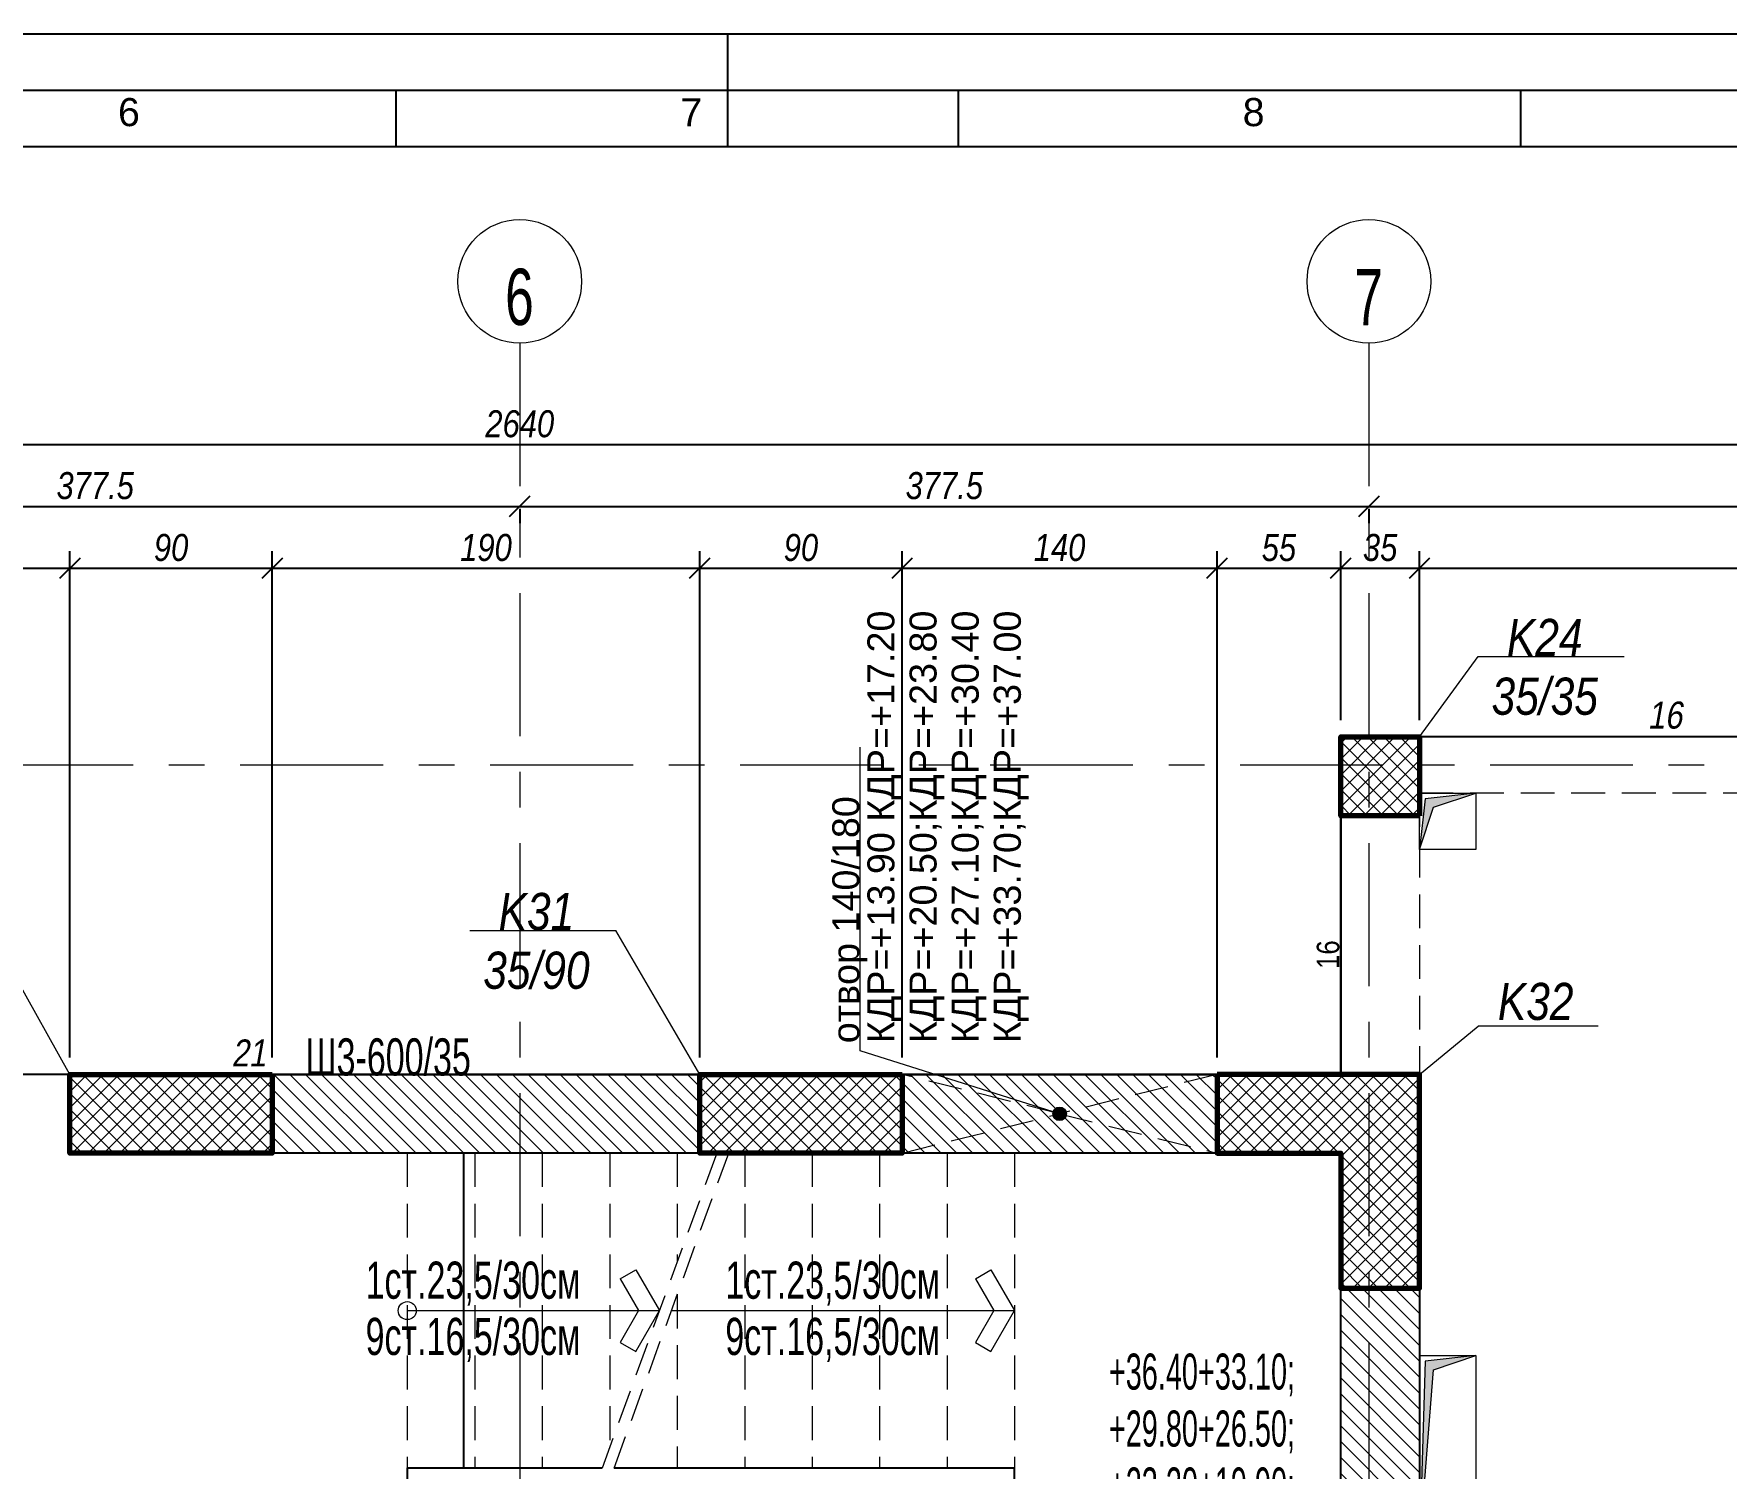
# Model space of a CAD drawing. Header units: millimetres. Extents: x 15565 to 20040, y -491 to 2778.
# Drawn here: x 17007 to 17759, y 1841 to 2479 of the extents above; entities that cross this region are included whole.
import ezdxf

# ---------------------------------------------------------------- set-up
doc = ezdxf.new("R2010")
doc.units = ezdxf.units.MM
doc.header["$PDMODE"] = 35
doc.linetypes.add('Grid Line', pattern=[111.125, 63.5, -15.875, 15.875, -15.875])
doc.linetypes.add('Hidden 3mm', pattern=[22.5, 15, -7.5])
doc.layers.get('Defpoints').update_dxf_attribs({"color": 6})
for name, color, linetype, lineweight in [('A-ANNO-DIMS', 41, 'Continuous', 9), ('A-DETL-GENF', 92, 'Continuous', 18), ('A-DETL-HDLN', 90, 'Hidden 3mm', 18), ('A-FLOR', 132, 'Continuous', 25), ('A-FLOR-HDLN', 132, 'Hidden 3mm', 18), ('A-FLOR-IDEN', 11, 'Continuous', 9), ('A-WALL-IDEN', 52, 'Continuous', 9), ('A-WALL-PATT', 7, 'Continuous', 50), ('C- оси', 1, 'Continuous', 9), ('G-ANNO-TEXT', 231, 'Continuous', 9), ('S-BEAM-HDLN', 132, 'Hidden 3mm', 18), ('S-BEAM-IDEN', 2, 'Continuous', 9), ('S-COLS', 126, 'Continuous', 70), ('S-COLS-IDEN', 50, 'Continuous', 9), ('S-COLS_H', 7, 'Continuous', 70), ('S-GRID-оси', 1, 'Continuous', 9), ('греди', 4, 'Continuous', 25), ('гредиOther', 4, 'Continuous', 25), ('стени', 3, 'Continuous', 25)]:
    doc.layers.add(name, color=color, linetype=linetype, lineweight=lineweight)
for name, color, linetype in [('Com_Label', 9, 'Continuous'), ('GA_X', 41, 'Continuous'), ('GA_Y', 41, 'Continuous'), ('ramka_1', 136, 'Continuous')]:
    doc.layers.add(name, color=color, linetype=linetype)
doc.styles.add('Arial', font='arial.ttf')
doc.styles.add('Arial Narrow', font='ARIALN.TTF', dxfattribs={"width": 0.8, "height": 25})
doc.styles.add('Arial Narrow_2', font='ARIALN.TTF', dxfattribs={"width": 0.8, "height": 16.5})
doc.styles.add('Arial Narrow_4', font='ARIALN.TTF', dxfattribs={"width": 0.7, "height": 16})
doc.styles.add('Arial Narrow_I', font='ARIALNI.TTF', dxfattribs={"height": 12})
doc.styles.add('Arial Narrow_I_1', font='ARIALNI.TTF', dxfattribs={"height": 16.5})
doc.styles.add('arn', font='ARIALN.TTF')
doc.styles.add('text', font='ARIALN.TTF', dxfattribs={"oblique": 10})
doc.dimstyles.new('arm', dxfattribs={"dimtxt": 10, "dimasz": 7, "dimexe": 5, "dimexo": 5, "dimgap": 3, "dimtad": 1, "dimdec": 1, "dimrnd": 0.5, "dimzin": 9, "dimtxsty": 'arn', "dimblk": 'OBLIQUE', "dimcen": -2.5, "dimdle": 5, "dimse1": 1, "dimse2": 1, "dimsd1": 1, "dimsd2": 1, "dimclrd": 256, "dimclre": 256, "dimclrt": 21, "dimadec": 0, "dimazin": 0, "dimtfac": 1, "dimtdec": 1, "dimtix": 1, "dimtmove": 2, "dimatfit": 3, "dimldrblk": 'DOT', "dimfxl": 1, "dimlwd": -1, "dimlwe": -1, "dimarcsym": 0})
doc.dimstyles.new('S&P', dxfattribs={"dimtxt": 12, "dimasz": 7, "dimexe": 5, "dimexo": 5, "dimgap": 3, "dimtad": 1, "dimdec": 1, "dimrnd": 0.5, "dimzin": 9, "dimtxsty": 'text', "dimblk": 'OBLIQUE', "dimcen": -2.5, "dimdle": 5, "dimclrd": 256, "dimclre": 256, "dimclrt": 21, "dimadec": 0, "dimazin": 0, "dimtfac": 1, "dimtdec": 1, "dimtix": 1, "dimtmove": 2, "dimatfit": 3, "dimldrblk": 'DOT', "dimfxl": 1, "dimlwd": -1, "dimlwe": -1, "dimarcsym": 0})
doc.dimstyles.new('Външни_дименсии_0_5_3', dxfattribs={"dimscale": 30.48, "dimtxt": 12.281172, "dimasz": 0.295276, "dimexe": 0.246063, "dimexo": 0.246063, "dimgap": 0.098425, "dimtad": 1, "dimdec": 1, "dimrnd": 0.5, "dimdsep": 46, "dimtxsty": 'Arial Narrow_I', "dimblk1": 'OBLIQUE', "dimblk2": 'OBLIQUE', "dimsah": 1, "dimcen": 0.09, "dimdle": 0.246063, "dimazin": 0, "dimtfac": 1, "dimtdec": 4, "dimtix": 1, "dimtmove": 0, "dimatfit": 3, "dimfxl": 1, "dimtvp": 1, "dimtolj": 1, "dimtzin": 0, "dimarcsym": 0})
pattern_1 = [(45, (-14351.6817, 4115.3176), (-3.5355339, 3.5355339), []), (135, (-14351.6817, 4115.3176), (-3.5355339, -3.5355339), [])]
pattern_2 = [(135, (-14351.6817, 4115.3176), (-3.5355339, -3.5355339), [])]

# ---------------------------------------------------------------- blocks, each defined once
blk = doc.blocks.new('*D33')
at = {"layer": 'Defpoints', "color": 0, "transparency": 16777216}
for p in [(17590.46, 2077.4), (17590.46, 2077.4), (17590.46, 2061.4)]:
    blk.add_point(p, dxfattribs=at)
at = {"layer": 'GA_X', "color": 21, "transparency": 16777216, "insert": (17582.36, 2069.4), "char_height": 10, "attachment_point": 5, "rotation": 90, "style": 'arn'}
blk.add_mtext('16', dxfattribs=at)
blk = doc.blocks.new('_Dot')
at = {"color": 0, "linetype": 'ByBlock', "lineweight": -2}
blk.add_line((-0.5, 0), (-1, 0), dxfattribs=at)
at = {"color": 0, "linetype": 'ByBlock', "const_width": 0.5}
blk.add_lwpolyline([(-0.25, 0, 1), (0.25, 0, 1)], format="xyb", close=True, dxfattribs=at)
blk = doc.blocks.new('_Oblique')
at = {"color": 0, "linetype": 'ByBlock', "lineweight": -2}
blk.add_line((-0.5, -0.5), (0.5, 0.5), dxfattribs=at)
blk = doc.blocks.new('*D194')
at = {"layer": 'Defpoints', "color": 0, "transparency": 16777216}
for p in [(17724.02, 2163.66), (17740.02, 2163.66), (17740.02, 2163.66)]:
    blk.add_point(p, dxfattribs=at)
at = {"layer": 'GA_Y', "color": 21, "transparency": 16777216, "insert": (17732.02, 2175.79), "char_height": 12, "attachment_point": 5, "style": 'text'}
blk.add_mtext('16', dxfattribs=at)
blk = doc.blocks.new('_None')
blk = doc.blocks.new('*D196')
at = {"layer": 'Defpoints', "color": 0, "transparency": 16777216}
for p in [(17091.96, 2013.66), (17112.96, 2013.66), (17112.96, 2013.66)]:
    blk.add_point(p, dxfattribs=at)
at = {"layer": 'GA_Y', "color": 21, "transparency": 16777216, "insert": (17102.46, 2025.69), "char_height": 12, "attachment_point": 5, "style": 'text'}
blk.add_mtext('21', dxfattribs=at)
blk = doc.blocks.new('Grid - M_Grid Head - Extreme-2650093-КОФРАЖЕН ПЛАН НА КОТА _14_88 - L5')
at = {"layer": 'S-GRID-оси'}
blk.add_circle((0, 0), 0.55, dxfattribs=at)
blk = doc.blocks.new('Таг колона - Таг колона-2887543-КОФРАЖЕН ПЛАН НА КОТА _14_88 - L5')
at = {"layer": 'S-COLS-IDEN'}
blk.add_line((-0.613, 0), (0.687, 0), dxfattribs=at)
blk = doc.blocks.new('Таг НК_колона - Таг НК_колона-2895541-КОФРАЖЕН ПЛАН НА КОТА _14_88 - L5')
at = {"layer": 'S-COLS-IDEN'}
blk.add_line((-0.443, 0.479), (0.626, 0.479), dxfattribs=at)
blk = doc.blocks.new('Отвор стени греди правоъгълен - Отвор стени греди правоъгълен-4010163-КОФРАЖЕН ПЛАН НА КОТА _14_88 - L5')
at = {"layer": 'S-BEAM-HDLN', "color": 142}
for p, q in [((-17.5, 69.98), (0, 0)), ((0, 0), (17.5, 69.98)), ((0, 0), (-17.5, -69.98)), ((17.5, -69.98), (0, 0))]:
    blk.add_line(p, q, dxfattribs=at)
blk = doc.blocks.new('Таг отвори_com - С кота долен ръб-4056536-КОФРАЖЕН ПЛАН НА КОТА _14_88 - L5')
at = {"layer": 'S-BEAM-IDEN'}
blk.add_line((-1.891, 0), (0.809, 0), dxfattribs=at)
blk = doc.blocks.new('*D339')
at = {"layer": 'A-ANNO-DIMS', "color": 0, "lineweight": -2, "transparency": 16777216}
for p, q in [((16857.96, 2173.66), (16857.96, 2248.66)), ((17022.96, 2023.66), (17022.96, 2248.66)), ((16850.46, 2241.16), (17030.46, 2241.16))]:
    blk.add_line(p, q, dxfattribs=at)
at = {"layer": 'Defpoints', "color": 0, "transparency": 16777216}
for p in [(17022.96, 2241.16), (16857.96, 2166.16), (17022.96, 2016.16)]:
    blk.add_point(p, dxfattribs=at)
at = {"layer": 'A-ANNO-DIMS', "color": 0, "lineweight": -2, "transparency": 16777216, "xscale": 9, "yscale": 9, "zscale": 9, "rotation": 180}
blk.add_blockref('_Oblique', (16857.96, 2241.16), dxfattribs=at)
at = {"layer": 'A-ANNO-DIMS', "color": 0, "lineweight": -2, "transparency": 16777216, "xscale": 9, "yscale": 9, "zscale": 9}
blk.add_blockref('_Oblique', (17022.96, 2241.16), dxfattribs=at)
at = {"layer": 'A-ANNO-DIMS', "color": 0, "transparency": 16777216, "insert": (16940.46, 2250.29), "char_height": 12, "width": 27.3695, "attachment_point": 5, "style": 'Arial Narrow_I'}
blk.add_mtext('\\A1;165', dxfattribs=at)
blk = doc.blocks.new('*D340')
at = {"layer": 'A-ANNO-DIMS', "color": 0, "lineweight": -2, "transparency": 16777216}
for p, q in [((17022.96, 2023.66), (17022.96, 2248.66)), ((17112.96, 2023.66), (17112.96, 2248.66)), ((17015.46, 2241.16), (17120.46, 2241.16))]:
    blk.add_line(p, q, dxfattribs=at)
at = {"layer": 'Defpoints', "color": 0, "transparency": 16777216}
for p in [(17112.96, 2241.16), (17022.96, 2016.16), (17112.96, 2016.16)]:
    blk.add_point(p, dxfattribs=at)
at = {"layer": 'A-ANNO-DIMS', "color": 0, "lineweight": -2, "transparency": 16777216, "xscale": 9, "yscale": 9, "zscale": 9, "rotation": 180}
blk.add_blockref('_Oblique', (17022.96, 2241.16), dxfattribs=at)
at = {"layer": 'A-ANNO-DIMS', "color": 0, "lineweight": -2, "transparency": 16777216, "xscale": 9, "yscale": 9, "zscale": 9}
blk.add_blockref('_Oblique', (17112.96, 2241.16), dxfattribs=at)
at = {"layer": 'A-ANNO-DIMS', "color": 0, "transparency": 16777216, "insert": (17067.96, 2250.29), "char_height": 12, "width": 18.2463, "attachment_point": 5, "style": 'Arial Narrow_I'}
blk.add_mtext('\\A1;90', dxfattribs=at)
blk = doc.blocks.new('*D341')
at = {"layer": 'A-ANNO-DIMS', "color": 0, "lineweight": -2, "transparency": 16777216}
for p, q in [((17112.96, 2023.66), (17112.96, 2248.66)), ((17302.96, 2023.66), (17302.96, 2248.66)), ((17105.46, 2241.16), (17310.46, 2241.16))]:
    blk.add_line(p, q, dxfattribs=at)
at = {"layer": 'Defpoints', "color": 0, "transparency": 16777216}
for p in [(17302.96, 2241.16), (17112.96, 2016.16), (17302.96, 2016.16)]:
    blk.add_point(p, dxfattribs=at)
at = {"layer": 'A-ANNO-DIMS', "color": 0, "lineweight": -2, "transparency": 16777216, "xscale": 9, "yscale": 9, "zscale": 9, "rotation": 180}
blk.add_blockref('_Oblique', (17112.96, 2241.16), dxfattribs=at)
at = {"layer": 'A-ANNO-DIMS', "color": 0, "lineweight": -2, "transparency": 16777216, "xscale": 9, "yscale": 9, "zscale": 9}
blk.add_blockref('_Oblique', (17302.96, 2241.16), dxfattribs=at)
at = {"layer": 'A-ANNO-DIMS', "color": 0, "transparency": 16777216, "insert": (17207.96, 2250.29), "char_height": 12, "width": 27.3695, "attachment_point": 5, "style": 'Arial Narrow_I'}
blk.add_mtext('\\A1;190', dxfattribs=at)
blk = doc.blocks.new('*D342')
at = {"layer": 'A-ANNO-DIMS', "color": 0, "lineweight": -2, "transparency": 16777216}
for p, q in [((17302.96, 2023.66), (17302.96, 2248.66)), ((17392.96, 2023.66), (17392.96, 2248.66)), ((17295.46, 2241.16), (17400.46, 2241.16))]:
    blk.add_line(p, q, dxfattribs=at)
at = {"layer": 'Defpoints', "color": 0, "transparency": 16777216}
for p in [(17392.96, 2241.16), (17302.96, 2016.16), (17392.96, 2016.16)]:
    blk.add_point(p, dxfattribs=at)
at = {"layer": 'A-ANNO-DIMS', "color": 0, "lineweight": -2, "transparency": 16777216, "xscale": 9, "yscale": 9, "zscale": 9, "rotation": 180}
blk.add_blockref('_Oblique', (17302.96, 2241.16), dxfattribs=at)
at = {"layer": 'A-ANNO-DIMS', "color": 0, "lineweight": -2, "transparency": 16777216, "xscale": 9, "yscale": 9, "zscale": 9}
blk.add_blockref('_Oblique', (17392.96, 2241.16), dxfattribs=at)
at = {"layer": 'A-ANNO-DIMS', "color": 0, "transparency": 16777216, "insert": (17347.96, 2250.29), "char_height": 12, "width": 18.2463, "attachment_point": 5, "style": 'Arial Narrow_I'}
blk.add_mtext('\\A1;90', dxfattribs=at)
blk = doc.blocks.new('*D343')
at = {"layer": 'A-ANNO-DIMS', "color": 0, "lineweight": -2, "transparency": 16777216}
for p, q in [((17392.96, 2023.66), (17392.96, 2248.66)), ((17532.96, 2023.66), (17532.96, 2248.66)), ((17385.46, 2241.16), (17540.46, 2241.16))]:
    blk.add_line(p, q, dxfattribs=at)
at = {"layer": 'Defpoints', "color": 0, "transparency": 16777216}
for p in [(17532.96, 2241.16), (17392.96, 2016.16), (17532.96, 2016.16)]:
    blk.add_point(p, dxfattribs=at)
at = {"layer": 'A-ANNO-DIMS', "color": 0, "lineweight": -2, "transparency": 16777216, "xscale": 9, "yscale": 9, "zscale": 9, "rotation": 180}
blk.add_blockref('_Oblique', (17392.96, 2241.16), dxfattribs=at)
at = {"layer": 'A-ANNO-DIMS', "color": 0, "lineweight": -2, "transparency": 16777216, "xscale": 9, "yscale": 9, "zscale": 9}
blk.add_blockref('_Oblique', (17532.96, 2241.16), dxfattribs=at)
at = {"layer": 'A-ANNO-DIMS', "color": 0, "transparency": 16777216, "insert": (17462.96, 2250.29), "char_height": 12, "width": 27.3695, "attachment_point": 5, "style": 'Arial Narrow_I'}
blk.add_mtext('\\A1;140', dxfattribs=at)
blk = doc.blocks.new('*D344')
at = {"layer": 'A-ANNO-DIMS', "color": 0, "lineweight": -2, "transparency": 16777216}
for p, q in [((17532.96, 2023.66), (17532.96, 2248.66)), ((17587.96, 2173.66), (17587.96, 2248.66)), ((17525.46, 2241.16), (17595.46, 2241.16))]:
    blk.add_line(p, q, dxfattribs=at)
at = {"layer": 'Defpoints', "color": 0, "transparency": 16777216}
for p in [(17587.96, 2241.16), (17587.96, 2166.16), (17532.96, 2016.16)]:
    blk.add_point(p, dxfattribs=at)
at = {"layer": 'A-ANNO-DIMS', "color": 0, "lineweight": -2, "transparency": 16777216, "xscale": 9, "yscale": 9, "zscale": 9, "rotation": 180}
blk.add_blockref('_Oblique', (17532.96, 2241.16), dxfattribs=at)
at = {"layer": 'A-ANNO-DIMS', "color": 0, "lineweight": -2, "transparency": 16777216, "xscale": 9, "yscale": 9, "zscale": 9}
blk.add_blockref('_Oblique', (17587.96, 2241.16), dxfattribs=at)
at = {"layer": 'A-ANNO-DIMS', "color": 0, "transparency": 16777216, "insert": (17560.46, 2250.27), "char_height": 12, "width": 18.2463, "attachment_point": 5, "style": 'Arial Narrow_I'}
blk.add_mtext('\\A1;55', dxfattribs=at)
blk = doc.blocks.new('*D345')
at = {"layer": 'A-ANNO-DIMS', "color": 0, "lineweight": -2, "transparency": 16777216}
for p, q in [((17587.96, 2173.66), (17587.96, 2248.66)), ((17622.96, 2173.66), (17622.96, 2248.66)), ((17580.46, 2241.16), (17630.46, 2241.16))]:
    blk.add_line(p, q, dxfattribs=at)
at = {"layer": 'Defpoints', "color": 0, "transparency": 16777216}
for p in [(17622.96, 2241.16), (17587.96, 2166.16), (17622.96, 2166.16)]:
    blk.add_point(p, dxfattribs=at)
at = {"layer": 'A-ANNO-DIMS', "color": 0, "lineweight": -2, "transparency": 16777216, "xscale": 9, "yscale": 9, "zscale": 9, "rotation": 180}
blk.add_blockref('_Oblique', (17587.96, 2241.16), dxfattribs=at)
at = {"layer": 'A-ANNO-DIMS', "color": 0, "lineweight": -2, "transparency": 16777216, "xscale": 9, "yscale": 9, "zscale": 9}
blk.add_blockref('_Oblique', (17622.96, 2241.16), dxfattribs=at)
at = {"layer": 'A-ANNO-DIMS', "color": 0, "transparency": 16777216, "insert": (17605.46, 2250.29), "char_height": 12, "width": 18.2463, "attachment_point": 5, "style": 'Arial Narrow_I'}
blk.add_mtext('\\A1;35', dxfattribs=at)
blk = doc.blocks.new('*D346')
at = {"layer": 'A-ANNO-DIMS', "color": 0, "lineweight": -2, "transparency": 16777216}
for p, q in [((17622.96, 2173.66), (17622.96, 2248.66)), ((18222.96, 2173.66), (18222.96, 2248.66)), ((17615.46, 2241.16), (18230.46, 2241.16))]:
    blk.add_line(p, q, dxfattribs=at)
at = {"layer": 'Defpoints', "color": 0, "transparency": 16777216}
for p in [(18222.96, 2241.16), (17622.96, 2166.16), (18222.96, 2166.16)]:
    blk.add_point(p, dxfattribs=at)
at = {"layer": 'A-ANNO-DIMS', "color": 0, "lineweight": -2, "transparency": 16777216, "xscale": 9, "yscale": 9, "zscale": 9, "rotation": 180}
blk.add_blockref('_Oblique', (17622.96, 2241.16), dxfattribs=at)
at = {"layer": 'A-ANNO-DIMS', "color": 0, "lineweight": -2, "transparency": 16777216, "xscale": 9, "yscale": 9, "zscale": 9}
blk.add_blockref('_Oblique', (18222.96, 2241.16), dxfattribs=at)
at = {"layer": 'A-ANNO-DIMS', "color": 0, "transparency": 16777216, "insert": (17922.96, 2250.29), "char_height": 12, "width": 27.3695, "attachment_point": 5, "style": 'Arial Narrow_I'}
blk.add_mtext('\\A1;600', dxfattribs=at)
blk = doc.blocks.new('*D356')
at = {"layer": 'A-ANNO-DIMS', "color": 0, "lineweight": -2, "transparency": 16777216}
for p, q in [((16837.96, 2268.66), (17230.46, 2268.66)), ((16845.46, 2267.53), (16845.46, 2261.16)), ((17222.96, 2267.53), (17222.96, 2261.16))]:
    blk.add_line(p, q, dxfattribs=at)
at = {"layer": 'Defpoints', "color": 0, "transparency": 16777216}
for p in [(16845.46, 2275.03), (17222.96, 2275.03), (17222.96, 2268.66)]:
    blk.add_point(p, dxfattribs=at)
at = {"layer": 'A-ANNO-DIMS', "color": 0, "lineweight": -2, "transparency": 16777216, "xscale": 9, "yscale": 9, "zscale": 9, "rotation": 180}
blk.add_blockref('_Oblique', (16845.46, 2268.66), dxfattribs=at)
at = {"layer": 'A-ANNO-DIMS', "color": 0, "lineweight": -2, "transparency": 16777216, "xscale": 9, "yscale": 9, "zscale": 9}
blk.add_blockref('_Oblique', (17222.96, 2268.66), dxfattribs=at)
at = {"layer": 'A-ANNO-DIMS', "color": 0, "transparency": 16777216, "insert": (17034.21, 2277.79), "char_height": 12, "width": 41.1712, "attachment_point": 5, "style": 'Arial Narrow_I'}
blk.add_mtext('\\A1;377.5', dxfattribs=at)
blk = doc.blocks.new('*D357')
at = {"layer": 'A-ANNO-DIMS', "color": 0, "lineweight": -2, "transparency": 16777216}
for p, q in [((17215.46, 2268.66), (17607.96, 2268.66)), ((17222.96, 2267.53), (17222.96, 2261.16)), ((17600.46, 2267.53), (17600.46, 2261.16))]:
    blk.add_line(p, q, dxfattribs=at)
at = {"layer": 'Defpoints', "color": 0, "transparency": 16777216}
for p in [(17222.96, 2275.03), (17600.46, 2275.03), (17600.46, 2268.66)]:
    blk.add_point(p, dxfattribs=at)
at = {"layer": 'A-ANNO-DIMS', "color": 0, "lineweight": -2, "transparency": 16777216, "xscale": 9, "yscale": 9, "zscale": 9, "rotation": 180}
blk.add_blockref('_Oblique', (17222.96, 2268.66), dxfattribs=at)
at = {"layer": 'A-ANNO-DIMS', "color": 0, "lineweight": -2, "transparency": 16777216, "xscale": 9, "yscale": 9, "zscale": 9}
blk.add_blockref('_Oblique', (17600.46, 2268.66), dxfattribs=at)
at = {"layer": 'A-ANNO-DIMS', "color": 0, "transparency": 16777216, "insert": (17411.71, 2277.79), "char_height": 12, "width": 41.1712, "attachment_point": 5, "style": 'Arial Narrow_I'}
blk.add_mtext('\\A1;377.5', dxfattribs=at)
blk = doc.blocks.new('*D358')
at = {"layer": 'A-ANNO-DIMS', "color": 0, "lineweight": -2, "transparency": 16777216}
for p, q in [((17592.96, 2268.66), (17967.96, 2268.66)), ((17600.46, 2267.53), (17600.46, 2261.16)), ((17960.46, 2267.53), (17960.46, 2261.16))]:
    blk.add_line(p, q, dxfattribs=at)
at = {"layer": 'Defpoints', "color": 0, "transparency": 16777216}
for p in [(17600.46, 2275.03), (17960.46, 2275.03), (17960.46, 2268.66)]:
    blk.add_point(p, dxfattribs=at)
at = {"layer": 'A-ANNO-DIMS', "color": 0, "lineweight": -2, "transparency": 16777216, "xscale": 9, "yscale": 9, "zscale": 9, "rotation": 180}
blk.add_blockref('_Oblique', (17600.46, 2268.66), dxfattribs=at)
at = {"layer": 'A-ANNO-DIMS', "color": 0, "lineweight": -2, "transparency": 16777216, "xscale": 9, "yscale": 9, "zscale": 9}
blk.add_blockref('_Oblique', (17960.46, 2268.66), dxfattribs=at)
at = {"layer": 'A-ANNO-DIMS', "color": 0, "transparency": 16777216, "insert": (17780.46, 2277.79), "char_height": 12, "width": 27.3695, "attachment_point": 5, "style": 'Arial Narrow_I'}
blk.add_mtext('\\A1;360', dxfattribs=at)
blk = doc.blocks.new('*D363')
at = {"layer": 'A-ANNO-DIMS', "color": 0, "lineweight": -2, "transparency": 16777216}
for p, q in [((15902.96, 1813.66), (15902.96, 2303.66)), ((18542.96, 1813.66), (18542.96, 2303.66)), ((15895.46, 2296.16), (18550.46, 2296.16))]:
    blk.add_line(p, q, dxfattribs=at)
at = {"layer": 'Defpoints', "color": 0, "transparency": 16777216}
for p in [(18542.96, 2296.16), (15902.96, 1806.16), (18542.96, 1806.16)]:
    blk.add_point(p, dxfattribs=at)
at = {"layer": 'A-ANNO-DIMS', "color": 0, "lineweight": -2, "transparency": 16777216, "xscale": 9, "yscale": 9, "zscale": 9, "rotation": 180}
blk.add_blockref('_Oblique', (15902.96, 2296.16), dxfattribs=at)
at = {"layer": 'A-ANNO-DIMS', "color": 0, "lineweight": -2, "transparency": 16777216, "xscale": 9, "yscale": 9, "zscale": 9}
blk.add_blockref('_Oblique', (18542.96, 2296.16), dxfattribs=at)
at = {"layer": 'A-ANNO-DIMS', "color": 0, "transparency": 16777216, "insert": (17222.96, 2305.29), "char_height": 12, "width": 36.4926, "attachment_point": 5, "style": 'Arial Narrow_I'}
blk.add_mtext('\\A1;2640', dxfattribs=at)
blk = doc.blocks.new('60x90')
at = {"layer": 'ramka_1', "linetype": 'Continuous'}
blk.add_line((1750, -50), (1750, 0), dxfattribs=at)
at = {"layer": 'ramka_1', "color": 26, "linetype": 'Continuous'}
for p, q in [((1602.5, -50), (1602.5, -25)), ((1852.5, -50), (1852.5, -25)), ((2102.5, -50), (2102.5, -25))]:
    blk.add_line(p, q, dxfattribs=at)
at = {"layer": 'ramka_1', "linetype": 'Continuous'}
for points in [[(0, 0), (4475, 0), (4475, -2970), (0, -2970)], [(75, -25), (4450, -25), (4450, -2945), (75, -2945)], [(100, -50), (4425, -50), (4425, -2920), (100, -2920)]]:
    blk.add_lwpolyline(points, close=True, dxfattribs=at)
at = {"layer": 'Com_Label', "char_height": 12.5, "width": 1612.5661, "attachment_point": 5, "rotation": 0.00059, "style": 'Arial'}
for s, insert in [('6', (1483.75, -34.86)), ('7', (1733.75, -34.86)), ('8', (1983.75, -34.86))]:
    blk.add_mtext(s, dxfattribs=dict(at, insert=insert))
blk = doc.blocks.new('Отвор плоча правоъгълен_1 - Отвор плоча правоъгълен_1-3955929-КОФРАЖЕН ПЛАН НА КОТА _14_88 - L5')
at = {"layer": 'греди', "linetype": 'Hidden 3mm', "lineweight": 18}
blk.add_hatch(color=9, dxfattribs=at).paths.add_polyline_path([(-12.5, -42.5), (-6.25, 36.25), (12.5, 42.5), (-10, 40), (-11.44, -7.43)])
at = {"layer": 'A-DETL-GENF', "color": 142}
for p, q in [((-12.5, 42.5), (12.5, 42.5)), ((-10, 40), (-12.5, -42.34)), ((12.5, 42.5), (-10, 40)), ((-6.25, 36.25), (12.5, 42.5)), ((12.5, 42.5), (12.5, -42.5)), ((-12.5, -42.44), (-6.25, 36.25)), ((12.5, -42.5), (-12.5, -42.5))]:
    blk.add_line(p, q, dxfattribs=at)
blk = doc.blocks.new('Отвор плоча правоъгълен_1 - Отвор плоча правоъгълен_1-V4-КОФРАЖЕН ПЛАН НА КОТА _14_88 - L5')
at = {"layer": 'греди', "linetype": 'Hidden 3mm', "lineweight": 18}
blk.add_hatch(color=9, dxfattribs=at).paths.add_polyline_path([(-12.5, -12.5), (-6.25, 6.25), (12.5, 12.5), (-10, 10), (-10.83, 2.5)])
at = {"layer": 'A-DETL-GENF', "color": 142}
for p, q in [((-12.5, 12.5), (12.5, 12.5)), ((-10, 10), (-12.5, -12.5)), ((12.5, 12.5), (-10, 10)), ((-6.25, 6.25), (12.5, 12.5)), ((12.5, 12.5), (12.5, -12.5)), ((-12.5, -12.5), (-6.25, 6.25)), ((-12.5, -12.5), (-12.5, 2.5)), ((12.5, -12.5), (-12.5, -12.5))]:
    blk.add_line(p, q, dxfattribs=at)
blk = doc.blocks.new('Стрелка стълби_2021 - С кръгче-3697920-КОФРАЖЕН ПЛАН НА КОТА _14_88 - L5')
at = {"layer": 'A-DETL-GENF'}
for p, q in [((94.67, 14.19), (101.6, 18.19)), ((101.6, 18.19), (112.1, 0)), ((94.67, 14.19), (102.86, 0)), ((0, 0), (112.1, 0)), ((102.86, 0), (94.67, -14.19)), ((101.6, -18.19), (112.1, 0)), ((94.67, -14.19), (101.6, -18.19))]:
    blk.add_line(p, q, dxfattribs=at)
blk.add_circle((0, 0), 4, dxfattribs=at)
blk = doc.blocks.new('Стрелка стълби_2021 - Без кръгче-3688511-КОФРАЖЕН ПЛАН НА КОТА _14_88 - L5')
at = {"layer": 'A-DETL-GENF'}
for p, q in [((135.15, 14.19), (142.08, 18.19)), ((142.08, 18.19), (152.58, 0)), ((135.15, 14.19), (143.34, 0)), ((0, 0), (152.58, 0)), ((143.34, 0), (135.15, -14.19)), ((142.08, -18.19), (152.58, 0)), ((135.15, -14.19), (142.08, -18.19))]:
    blk.add_line(p, q, dxfattribs=at)

msp = doc.modelspace()

# ---------------------------------------------------------------- hatches: boundary and pattern name
at = {"layer": 'A-WALL-PATT', "lineweight": 18}
h = msp.add_hatch(dxfattribs=at)
h.set_pattern_fill('FP_2', color=250, style=0, pattern_type=2)
h.set_pattern_definition(pattern_2)
h.paths.add_polyline_path([(17112.96, 1981.16), (17302.96, 1981.16), (17302.96, 2016.16), (17112.96, 2016.16)])
h = msp.add_hatch(dxfattribs=at)
h.set_pattern_fill('FP_2', color=250, style=0, pattern_type=2)
h.set_pattern_definition([(135, (-14351.6817, 4115.3176), (-3.5355339, -3.5355339), [])])
h.paths.add_polyline_path([(17392.96, 1981.16), (17532.96, 1981.16), (17532.96, 2016.16), (17392.96, 2016.16)])
h = msp.add_hatch(dxfattribs=at)
h.set_pattern_fill('FP_2', color=250, style=0, pattern_type=2)
h.set_pattern_definition(pattern_2)
h.paths.add_polyline_path([(17622.96, 1721.16), (17622.96, 1921.16), (17587.96, 1921.16), (17587.96, 1721.16), (17603.11, 1721.16)])
at = {"layer": 'S-BEAM-IDEN'}
h = msp.add_hatch(color=256, dxfattribs=at)
edge = h.paths.add_edge_path()
edge.add_arc((17462.96, 1998.66), 3, 0, 360)
at = {"layer": 'S-COLS_H', "lineweight": 18}
h = msp.add_hatch(dxfattribs=at)
h.set_pattern_fill('FP_1', color=256, style=0, pattern_type=2)
h.set_pattern_definition(pattern_1)
h.paths.add_polyline_path([(17622.96, 2131.16), (17622.96, 2166.16), (17587.96, 2166.16), (17587.96, 2131.16)])
h = msp.add_hatch(dxfattribs=at)
h.set_pattern_fill('FP_1', color=256, style=0, pattern_type=2)
h.set_pattern_definition(pattern_1)
h.paths.add_polyline_path([(17022.96, 1981.16), (17112.96, 1981.16), (17112.96, 2016.16), (17022.96, 2016.16)])
h = msp.add_hatch(dxfattribs=at)
h.set_pattern_fill('FP_1', color=256, style=0, pattern_type=2)
h.set_pattern_definition(pattern_1)
h.paths.add_polyline_path([(17302.96, 1981.16), (17392.96, 1981.16), (17392.96, 2016.16), (17302.96, 2016.16), (17302.96, 1995.37)])
h = msp.add_hatch(dxfattribs=at)
h.set_pattern_fill('FP_1', color=256, style=0, pattern_type=2)
h.set_pattern_definition(pattern_1)
h.paths.add_polyline_path([(17587.96, 1921.16), (17622.96, 1921.16), (17622.96, 2016.16), (17532.96, 2016.16), (17532.96, 1981.16), (17587.96, 1981.16), (17587.96, 1952.66)])

# ---------------------------------------------------------------- linework, layer by layer
at = {"layer": 'A-DETL-HDLN'}
for p, q in [((17310.54, 1981.16), (17259.58, 1841.16)), ((17264.9, 1841.16), (17315.86, 1981.16))]:
    msp.add_line(p, q, dxfattribs=at)
at = {"layer": 'A-FLOR'}
for p, q in [((17587.98, 2016.16), (17587.98, 2131.16)), ((17197.96, 1981.16), (17197.96, 1841.16))]:
    msp.add_line(p, q, dxfattribs=at)
msp.add_lwpolyline([(18362.96, 206.16), (18362.96, 386.16), (18542.96, 386.16), (18542.96, 1806.16), (18272.96, 1806.16), (18272.96, 2166.16), (17587.98, 2166.16), (17587.98, 2016.16), (16857.96, 2016.16), (16857.96, 2166.16), (16172.96, 2166.16), (16172.96, 1806.16), (15902.96, 1806.16), (15902.96, 386.16), (16082.96, 386.16), (16082.96, 206.16), (18362.96, 206.16)], close=True, dxfattribs=at)
msp.add_lwpolyline([(17259.58, 1841.16), (17172.96, 1841.16), (17172.96, 1831.16), (17442.96, 1831.16), (17442.96, 1841.16), (17264.9, 1841.16)], dxfattribs=at)
at = {"layer": 'A-FLOR-HDLN'}
msp.add_lwpolyline([(17952.96, 2141.16), (17622.96, 2141.16), (17622.96, 1806.16), (17952.96, 1806.16)], close=True, dxfattribs=at)
at = {"layer": 'C- оси', "linetype": 'Grid Line'}
for p, q in [((17222.96, 2341.16), (17222.96, 31.16)), ((17600.46, 2341.16), (17600.46, 31.16)), ((18717.96, 2153.66), (15727.96, 2153.66))]:
    msp.add_line(p, q, dxfattribs=at)
at = {"layer": 'S-BEAM-HDLN'}
for p, q in [((17172.96, 1981.16), (17172.96, 1841.17)), ((17202.96, 1981.16), (17202.96, 1841.16)), ((17232.96, 1981.16), (17232.96, 1841.16)), ((17262.96, 1981.16), (17262.96, 1850.45)), ((17292.96, 1981.16), (17292.96, 1932.88)), ((17322.96, 1981.16), (17322.96, 1841.16)), ((17352.96, 1981.16), (17352.96, 1841.16)), ((17382.96, 1981.16), (17382.96, 1841.16)), ((17412.96, 1981.16), (17412.96, 1841.16)), ((17442.96, 1981.16), (17442.96, 1841.16)), ((17292.96, 1918.26), (17292.96, 1841.16))]:
    msp.add_line(p, q, dxfattribs=at)
at = {"layer": 'S-BEAM-IDEN'}
msp.add_line((17462.96, 1998.66), (17374.34, 2026.65), dxfattribs=at)
msp.add_circle((17462.96, 1998.66), 3, dxfattribs=at)
at = {"layer": 'S-COLS'}
for points in [[(17622.96, 2131.16), (17587.96, 2131.16), (17587.96, 2166.16), (17622.96, 2166.16)], [(17112.96, 2016.16), (17112.96, 1981.16), (17022.96, 1981.16), (17022.96, 2016.16)], [(17392.96, 2016.16), (17392.96, 1981.16), (17302.96, 1981.16), (17302.96, 2016.16)], [(17532.96, 2016.16), (17532.96, 1981.16), (17587.96, 1981.16), (17587.96, 1921.16), (17622.96, 1921.16), (17622.96, 2016.16)]]:
    msp.add_lwpolyline(points, close=True, dxfattribs=at)
at = {"layer": 'S-COLS-IDEN'}
for p, q in [((17622.95, 2166.16), (17648.99, 2201.96)), ((17302.96, 2016.16), (17265.71, 2080.16)), ((17022.96, 2016.16), (16998.42, 2060.01)), ((17622.96, 2016.16), (17648.99, 2037.68))]:
    msp.add_line(p, q, dxfattribs=at)
at = {"layer": 'стени'}
for points in [[(17112.96, 1981.16), (17112.96, 2016.16), (17302.96, 2016.16), (17302.96, 1981.16)], [(17392.96, 2016.16), (17532.96, 2016.16), (17532.96, 1981.16), (17392.96, 1981.16)], [(17622.96, 1721.16), (17587.96, 1721.16), (17587.96, 1921.16), (17622.96, 1921.16)]]:
    msp.add_lwpolyline(points, close=True, dxfattribs=at)

# ---------------------------------------------------------------- block references
at = {"layer": 'A-DETL-GENF'}
for name, p in [('Стрелка стълби_2021 - С кръгче-3697920-КОФРАЖЕН ПЛАН НА КОТА _14_88 - L5', (17172.96, 1911.16)), ('Стрелка стълби_2021 - Без кръгче-3688511-КОФРАЖЕН ПЛАН НА КОТА _14_88 - L5', (17290.38, 1911.16))]:
    msp.add_blockref(name, p, dxfattribs=at)
at = {"layer": 'ramka_1'}
msp.add_blockref('60x90', (15565.46, 2478.66), dxfattribs=at)
at = {"layer": 'S-BEAM-HDLN', "color": 142, "rotation": 90.00000000000166}
msp.add_blockref('Отвор стени греди правоъгълен - Отвор стени греди правоъгълен-4010163-КОФРАЖЕН ПЛАН НА КОТА _14_88 - L5', (17462.96, 1998.66), dxfattribs=at)
at = {"layer": 'S-BEAM-IDEN', "xscale": 49.99999999999998, "yscale": 49.99999999999998, "zscale": 49.99999999999998, "rotation": 89.99999999999991}
msp.add_blockref('Таг отвори_com - С кота долен ръб-4056536-КОФРАЖЕН ПЛАН НА КОТА _14_88 - L5', (17374.34, 2121.19), dxfattribs=at)
at = {"layer": 'S-COLS-IDEN', "xscale": 49.99999999999998, "yscale": 49.99999999999998, "zscale": 49.99999999999998}
for name, p in [('Таг колона - Таг колона-2887543-КОФРАЖЕН ПЛАН НА КОТА _14_88 - L5', (17679.64, 2201.96)), ('Таг колона - Таг колона-2887543-КОФРАЖЕН ПЛАН НА КОТА _14_88 - L5', (17231.36, 2080.16)), ('Таг НК_колона - Таг НК_колона-2895541-КОФРАЖЕН ПЛАН НА КОТА _14_88 - L5', (17671.16, 2013.74))]:
    msp.add_blockref(name, p, dxfattribs=at)
at = {"layer": 'S-GRID-оси', "xscale": 49.99999999999998, "yscale": 49.99999999999998, "zscale": 49.99999999999998, "rotation": 180}
for p in [(17222.96, 2368.66), (17600.46, 2368.66)]:
    msp.add_blockref('Grid - M_Grid Head - Extreme-2650093-КОФРАЖЕН ПЛАН НА КОТА _14_88 - L5', p, dxfattribs=at)
at = {"layer": 'гредиOther', "color": 134}
for name, p in [('Отвор плоча правоъгълен_1 - Отвор плоча правоъгълен_1-V4-КОФРАЖЕН ПЛАН НА КОТА _14_88 - L5', (17635.46, 2128.66)), ('Отвор плоча правоъгълен_1 - Отвор плоча правоъгълен_1-3955929-КОФРАЖЕН ПЛАН НА КОТА _14_88 - L5', (17635.46, 1848.66))]:
    msp.add_blockref(name, p, dxfattribs=at)

# ---------------------------------------------------------------- texts
at = {"layer": 'A-FLOR-IDEN', "insert": (17484.87, 1820.68), "char_height": 16, "width": 82.88, "attachment_point": 4, "line_spacing_factor": 0.949189, "style": 'Arial Narrow_4'}
msp.add_mtext('\\pt44.45008,88.9,133.35008,177.8,222.25008,266.7,311.15008,355.6,400.05008,444.5,488.95008,533.4,577.85008,622.3,666.75008,711.2,755.65008,800.1,844.55008,889,933.45008,977.9,1022.35008,1066.8,1111.25008,1155.7,1200.15008,1244.6,1289.05008,1333.5,1377.94992,1422.4;+36.40+33.10;\\P+29.80+26.50;\\P+23.20+19.90;\\P+16.60;\\P+13.30\\PH пл.=15см.', dxfattribs=at)
at = {"layer": 'A-WALL-IDEN', "insert": (17164.45, 2023.82), "char_height": 16.5, "width": 120, "attachment_point": 5, "line_spacing_factor": 0.949189, "style": 'Arial Narrow_2'}
msp.add_mtext('\\pt50.80003,101.60007,152.39994,203.19997,254.00001,304.80004,355.60008,406.39995,457.19998,508.00002,558.80005,609.59992,660.39996,711.19999,762.00003,812.80006,863.59993,914.39997,965.2,1016.00004,1066.80008,1117.59995,1168.39998,1219.20002,1270.00005,1320.79992,1371.59996,1422.39999,1473.20003,1524.00006,1574.79993,1625.59997;Ш3-600/35', dxfattribs=at)
at = {"layer": 'G-ANNO-TEXT', "color": 7, "char_height": 16.5, "width": 95.142, "attachment_point": 1, "line_spacing_factor": 0.949189, "style": 'Arial Narrow_2'}
for s, insert in [('\\pt72.00006,143.99996,216.00002,288.00008,359.99997,432.00003,503.99992,575.99998,648.00004,719.99994,792,864.00006,935.99995,1008.00002,1080.00008,1151.99997,1224.00003,1295.99993,1367.99999,1440.00005,1511.99994,1584,1656.00006,1727.99996,1800.00002,1872.00008,1943.99997,2016.00003,2087.99993,2159.99999,2232.00005,2303.99994;1ст.23,5/30см', (17154.42, 1932.96)), ('\\pt72.00006,143.99996,216.00002,288.00008,359.99997,432.00003,503.99992,575.99998,648.00004,719.99994,792,864.00006,935.99995,1008.00002,1080.00008,1151.99997,1224.00003,1295.99993,1367.99999,1440.00005,1511.99994,1584,1656.00006,1727.99996,1800.00002,1872.00008,1943.99997,2016.00003,2087.99993,2159.99999,2232.00005,2303.99994;1ст.23,5/30см', (17314.34, 1932.96)), ('\\pt72.00006,143.99996,216.00002,288.00008,359.99997,432.00003,503.99992,575.99998,648.00004,719.99994,792,864.00006,935.99995,1008.00002,1080.00008,1151.99997,1224.00003,1295.99993,1367.99999,1440.00005,1511.99994,1584,1656.00006,1727.99996,1800.00002,1872.00008,1943.99997,2016.00003,2087.99993,2159.99999,2232.00005,2303.99994;9ст.16,5/30см', (17154.42, 1907.96)), ('\\pt72.00006,143.99996,216.00002,288.00008,359.99997,432.00003,503.99992,575.99998,648.00004,719.99994,792,864.00006,935.99995,1008.00002,1080.00008,1151.99997,1224.00003,1295.99993,1367.99999,1440.00005,1511.99994,1584,1656.00006,1727.99996,1800.00002,1872.00008,1943.99997,2016.00003,2087.99993,2159.99999,2232.00005,2303.99994;9ст.16,5/30см', (17314.34, 1907.96))]:
    msp.add_mtext(s, dxfattribs=dict(at, insert=insert))
at = {"layer": 'S-BEAM-IDEN', "insert": (17377.52, 2030.03), "char_height": 12, "rotation": 90, "line_spacing_factor": 0.936439, "style": 'Arial'}
for s, width, attachment_point in [('\\pt63.50004,126.99996,190.5,254.00004,317.49996,381,444.50004,507.99996,571.5,635.00004,698.49996,762,825.50004,888.99996,952.5,1016.00004,1079.49996,1143,1206.50004,1269.99996,1333.5,1397.00004,1460.49996,1524,1587.50004,1650.99996,1714.5,1778.00004,1841.49996,1905,1968.50004,2031.99996;КДР=+13.90 КДР=+17.20\\PКДР=+20.50;КДР=+23.80\\PКДР=+27.10;КДР=+30.40\\PКДР=+33.70;КДР=+37.00', 193.5, 1), ('\\pt63.50004,126.99996,190.5,254.00004,317.49996,381,444.50004,507.99996,571.5,635.00004,698.49996,762,825.50004,888.99996,952.5,1016.00004,1079.49996,1143,1206.50004,1269.99996,1333.5,1397.00004,1460.49996,1524,1587.50004,1650.99996,1714.5,1778.00004,1841.49996,1905,1968.50004,2031.99996;отвор 140/180', 109.45, 7)]:
    msp.add_mtext(s, dxfattribs=dict(at, width=width, attachment_point=attachment_point))
at = {"layer": 'S-COLS-IDEN', "char_height": 16.5, "line_spacing_factor": 0.949189, "style": 'Arial Narrow_I_1'}
for s, insert, width, attachment_point in [('\\pxqc,t3.84848,7.69697,11.54545,15.39394,19.24242,23.09091,26.93939,30.78788,34.63636,38.48485,42.33333,46.18182,50.0303,53.87879,57.72727,61.57576,65.42424,69.27273,73.12121,76.9697,80.81818,84.66667,88.51515,92.36364,96.21212,100.06061,103.90909,107.75758,111.60606,115.45455,119.30303,123.15152;{K24\\P35/35}', (17678.65, 2197.21), 46.65, 5), ('\\pxqc,t3.84848,7.69697,11.54545,15.39394,19.24242,23.09091,26.93939,30.78788,34.63636,38.48485,42.33333,46.18182,50.0303,53.87879,57.72727,61.57576,65.42424,69.27273,73.12121,76.9697,80.81818,84.66667,88.51515,92.36364,96.21212,100.06061,103.90909,107.75758,111.60606,115.45455,119.30303,123.15152;{K31\\P35/90}', (17230.37, 2075.41), 46.65, 5), ('\\pxqc,t3.84848,7.69697,11.54545,15.39394,19.24242,23.09091,26.93939,30.78788,34.63636,38.48485,42.33333,46.18182,50.0303,53.87879,57.72727,61.57576,65.42424,69.27273,73.12121,76.9697,80.81818,84.66667,88.51515,92.36364,96.21212,100.06061,103.90909,107.75758,111.60606,115.45455,119.30303,123.15152;{K32}', (17674.6, 2056.86), 33.4, 2)]:
    msp.add_mtext(s, dxfattribs=dict(at, insert=insert, width=width, attachment_point=attachment_point))
at = {"layer": 'S-GRID-оси', "char_height": 25, "width": 13.24, "attachment_point": 5, "line_spacing_factor": 0.949189, "style": 'Arial Narrow'}
for s, insert in [('\\pxqc,t2.032,4.064,6.096,8.128,10.16,12.192,14.224,16.256,18.288,20.32,22.352,24.384,26.416,28.448,30.48,32.512,34.544,36.576,38.608,40.64,42.672,44.704,46.736,48.768,50.8,52.832,54.864,56.896,58.928,60.96,62.992,65.024;{6}', (17222.83, 2361.59)), ('\\pxqc,t2.032,4.064,6.096,8.128,10.16,12.192,14.224,16.256,18.288,20.32,22.352,24.384,26.416,28.448,30.48,32.512,34.544,36.576,38.608,40.64,42.672,44.704,46.736,48.768,50.8,52.832,54.864,56.896,58.928,60.96,62.992,65.024;{7}', (17600.33, 2361.59))]:
    msp.add_mtext(s, dxfattribs=dict(at, insert=insert))

# ---------------------------------------------------------------- dimensions: what is measured, and where the dimension line sits
at = {"layer": 'A-ANNO-DIMS'}
for base, p1, p2, override, picture, middle in [((18542.96, 2296.16), (15902.96, 1806.16), (18542.96, 1806.16), {"dimpost": '<>', "dimfxl": 2640}, '*D363', (17222.96, 2305.29)), ((17222.96, 2268.66), (16845.46, 2275.03), (17222.96, 2275.03), {"dimpost": '<>', "dimfxl": 377.5}, '*D356', (17034.21, 2277.79)), ((17600.46, 2268.66), (17222.96, 2275.03), (17600.46, 2275.03), {"dimpost": '<>', "dimfxl": 377.5}, '*D357', (17411.71, 2277.79)), ((17960.46, 2268.66), (17600.46, 2275.03), (17960.46, 2275.03), {"dimpost": '<>', "dimfxl": 360}, '*D358', (17780.46, 2277.79)), ((17022.96, 2241.16), (16857.96, 2166.16), (17022.96, 2016.16), {"dimpost": '<>', "dimfxl": 222.991031}, '*D339', (16940.46, 2250.29)), ((17112.96, 2241.16), (17022.96, 2016.16), (17112.96, 2016.16), {"dimpost": '<>', "dimfxl": 90}, '*D340', (17067.96, 2250.29)), ((17302.96, 2241.16), (17112.96, 2016.16), (17302.96, 2016.16), {"dimpost": '<>', "dimfxl": 190}, '*D341', (17207.96, 2250.29)), ((17392.96, 2241.16), (17302.96, 2016.16), (17392.96, 2016.16), {"dimpost": '<>', "dimfxl": 90}, '*D342', (17347.96, 2250.29)), ((17532.96, 2241.16), (17392.96, 2016.16), (17532.96, 2016.16), {"dimpost": '<>', "dimfxl": 140}, '*D343', (17462.96, 2250.29)), ((17587.96, 2241.16), (17532.96, 2016.16), (17587.96, 2166.16), {"dimpost": '<>', "dimfxl": 159.765453}, '*D344', (17560.46, 2250.27)), ((17622.96, 2241.16), (17587.96, 2166.16), (17622.96, 2166.16), {"dimpost": '<>', "dimfxl": 35}, '*D345', (17605.46, 2250.29)), ((18222.96, 2241.16), (17622.96, 2166.16), (18222.96, 2166.16), {"dimpost": '<>', "dimfxl": 600}, '*D346', (17922.96, 2250.29))]:
    dim = msp.add_linear_dim(base=base, p1=p1, p2=p2, dimstyle='Външни_дименсии_0_5_3', override=override, dxfattribs=at)
    dim.commit()
    dim.dimension.update_dxf_attribs({"geometry": picture, "text_midpoint": middle})
at = {"layer": 'GA_X'}
dim = msp.add_linear_dim(base=(17590.46, 2077.4), p1=(17590.46, 2061.4), p2=(17590.46, 2077.4), angle=90, dimstyle='arm', dxfattribs=at)
dim.commit()
dim.dimension.update_dxf_attribs({"geometry": '*D33', "text_midpoint": (17582.36, 2069.4)})
at = {"layer": 'GA_Y'}
for base, p1, p2, picture, middle in [((17740.02, 2163.66), (17724.02, 2163.66), (17740.02, 2163.66), '*D194', (17732.02, 2175.79)), ((17112.96, 2013.66), (17091.96, 2013.66), (17112.96, 2013.66), '*D196', (17102.46, 2025.69))]:
    dim = msp.add_linear_dim(base=base, p1=p1, p2=p2, dimstyle='S&P', override={"dimblk1": 'None', "dimblk2": 'None', "dimsah": 1, "dimse1": 1, "dimse2": 1, "dimsd1": 1, "dimsd2": 1}, dxfattribs=at)
    dim.commit()
    dim.dimension.update_dxf_attribs({"geometry": picture, "text_midpoint": middle, "dimtype": 160})

doc.saveas('drawing.dxf')
